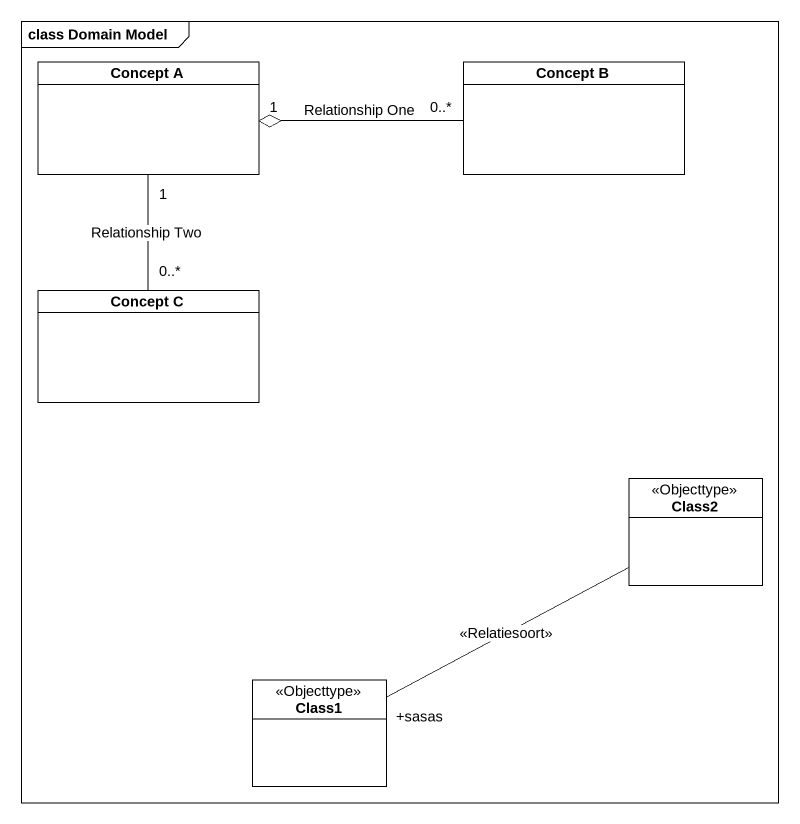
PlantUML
@startuml
mainframe class Domain Model
hide circle
hide empty members
class "Concept A" as Concept_A
class "Concept B" as Concept_B
class "Concept C" as Concept_C
class Class2 <<Objecttype>>
class Class1 <<Objecttype>>
Concept_B "0..*" -left-o "1" Concept_A : Relationship One
Concept_C "0..*" -up- "1" Concept_A : Relationship Two
Class2 -left- "+sasas" Class1 : <<Relatiesoort>>
@enduml
